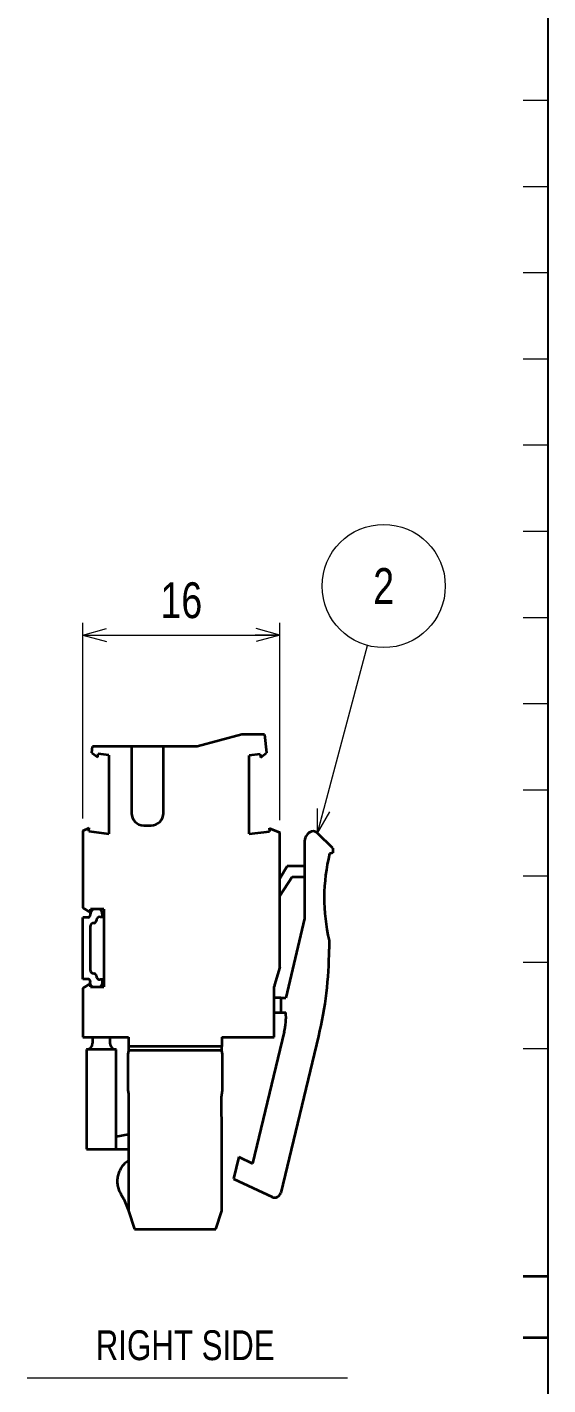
# Model space of a CAD drawing. Header units: millimetres. Extents: x 7 to 413, y 10 to 287.
# Drawn here: x 370.7 to 413, y 102.4 to 212.7 of the extents above; entities that cross this region are included whole.
import ezdxf
from ezdxf.enums import TextEntityAlignment as Align

# ---------------------------------------------------------------- set-up
doc = ezdxf.new("R2010")
doc.units = ezdxf.units.MM
for name, color, linetype in [('1', 7, 'Continuous'), ('GR01_バルーン', 7, 'Continuous'), ('図面枠D8M', 7, 'Continuous'), ('表題、部品表', 7, 'Continuous')]:
    doc.layers.add(name, color=color, linetype=linetype)
doc.styles.add('HG丸ｺﾞｼｯｸM-PRO', font='')
doc.styles.get('HG丸ｺﾞｼｯｸM-PRO').set_extended_font_data('HG丸ｺﾞｼｯｸM-PRO')

# ---------------------------------------------------------------- blocks, each defined once
blk = doc.blocks.new('BLKF023')
at = {"layer": '図面枠D8M', "color": 2, "linetype": 'Continuous', "lineweight": 25}
blk.add_line((413, 286.75), (413, 10.25), dxfattribs=at)
at = {"layer": '図面枠D8M', "color": 4, "linetype": 'Continuous', "lineweight": 13}
for p, q in [((413, 206.75), (411, 206.75)), ((413, 199.75), (411, 199.75)), ((413, 192.75), (411, 192.75)), ((413, 185.75), (411, 185.75)), ((413, 178.75), (411, 178.75)), ((413, 171.75), (411, 171.75)), ((413, 164.75), (411, 164.75)), ((413, 157.75), (411, 157.75)), ((413, 150.75), (411, 150.75)), ((413, 143.75), (411, 143.75)), ((413, 136.75), (411, 136.75)), ((411, 129.75), (413, 129.75))]:
    blk.add_line(p, q, dxfattribs=at)
at = {"layer": '図面枠D8M', "color": 3, "linetype": 'Continuous', "lineweight": 35}
for p, q in [((413, 111.25), (411, 111.25)), ((413, 106.25), (411, 106.25))]:
    blk.add_line(p, q, dxfattribs=at)
blk = doc.blocks.new('FXTIP_ARROW_S')
at = {"color": 0, "linetype": 'Continuous', "lineweight": -2}
for q in [(-1, 0), (-0.966, 0.259), (-0.966, -0.259)]:
    blk.add_line((0, 0), q, dxfattribs=at)
blk = doc.blocks.new('FXTIP_ARROW_E')
at = {"color": 0, "linetype": 'Continuous', "lineweight": -2}
for q in [(-1, 0), (-0.966, 0.259), (-0.966, -0.259)]:
    blk.add_line((0, 0), q, dxfattribs=at)

msp = doc.modelspace()

# ---------------------------------------------------------------- linework, layer by layer
at = {"layer": '1', "color": 7, "linetype": 'Continuous', "lineweight": 35}
for p, q in [((388.14, 155.26), (384.53, 154.28)), ((389.98, 155.26), (388.14, 155.26)), ((389.98, 155.26), (390.16, 153.76)), ((375.97, 153.77), (376.03, 154.28)), ((375.97, 153.77), (376.45, 153.41)), ((379.19, 154.28), (376.03, 154.28)), ((376.45, 153.41), (376.49, 153.68)), ((377.34, 153.57), (376.49, 153.68)), ((377.34, 153.57), (377.34, 147.2)), ((379.19, 154.28), (379.19, 148.88)), ((380.19, 154.28), (379.19, 154.28)), ((380.79, 154.28), (380.19, 154.28)), ((381.79, 154.28), (380.79, 154.28)), ((381.79, 148.88), (381.79, 154.28)), ((384.53, 154.28), (381.79, 154.28)), ((389.64, 153.66), (388.74, 153.55)), ((388.74, 147.18), (388.74, 153.55)), ((389.64, 153.66), (389.67, 153.39)), ((389.67, 153.39), (390.16, 153.76)), ((380.19, 147.88), (380.79, 147.88)), ((375.24, 147.45), (375.75, 147.67)), ((375.24, 147.45), (375.24, 141.17)), ((375.72, 147.4), (375.75, 147.67)), ((375.72, 147.4), (377.34, 147.2)), ((388.74, 147.18), (390.41, 147.39)), ((390.38, 147.66), (390.41, 147.39)), ((390.38, 147.66), (391.24, 147.29)), ((391.24, 136.36), (391.24, 147.29)), ((395.54, 146.02), (394.3, 147.26)), ((393.24, 146.51), (393.24, 140.31)), ((395.54, 145.65), (395.28, 145.58)), ((395.54, 146.02), (395.54, 145.65)), ((391.24, 143.56), (391.84, 144.56)), ((393.24, 144.56), (391.84, 144.56)), ((392.24, 143.71), (391.24, 142.15)), ((392.24, 143.71), (393.24, 143.71)), ((375.87, 140.81), (375.24, 141.17)), ((375.24, 135.4), (375.24, 140.4)), ((375.64, 140.4), (375.24, 140.4)), ((375.84, 140.65), (375.84, 140.6)), ((376.94, 141.08), (375.87, 141.08)), ((375.87, 140.81), (375.87, 141.08)), ((376.64, 140.45), (376.84, 140.45)), ((376.84, 140.45), (376.84, 140.65)), ((376.94, 141.08), (376.94, 134.76)), ((393.24, 140.31), (391.72, 133.88)), ((375.84, 139.65), (375.84, 136.15)), ((395.24, 138.54), (395.24, 137.82)), ((391.24, 136.36), (390.81, 134.94)), ((375.64, 135.4), (375.24, 135.4)), ((375.24, 134.67), (375.87, 135.03)), ((375.24, 134.67), (375.24, 130.68)), ((375.84, 135.2), (375.84, 135.15)), ((375.85, 135.02), (375.84, 135.15)), ((375.87, 134.76), (375.87, 135.03)), ((375.93, 134.85), (375.87, 134.98)), ((375.87, 134.76), (376.94, 134.76)), ((376.02, 134.76), (375.93, 134.85)), ((376.84, 135.35), (376.64, 135.35)), ((376.84, 135.15), (376.84, 135.35)), ((390.79, 130.68), (390.79, 134.79)), ((391.32, 133.88), (390.79, 133.88)), ((391.32, 133.88), (391.32, 132.68)), ((391.32, 133.88), (391.72, 133.88)), ((390.79, 132.68), (391.32, 132.68)), ((391.32, 132.68), (391.72, 132.68)), ((375.24, 130.68), (378.94, 130.68)), ((376.04, 130.68), (376.04, 130.18)), ((377.44, 130.68), (377.44, 130.18)), ((378.94, 130.68), (378.94, 129.92)), ((386.54, 130.68), (390.79, 130.68)), ((386.54, 130.68), (386.54, 129.92)), ((391.6, 131.1), (389.01, 120.43)), ((394.39, 130.76), (391.31, 118.03)), ((377.94, 129.68), (375.54, 129.68)), ((375.54, 129.68), (375.54, 121.58)), ((377.94, 121.58), (377.94, 129.68)), ((378.94, 129.58), (378.89, 129.3)), ((378.89, 129.3), (378.89, 126.37)), ((386.54, 129.92), (378.94, 129.92)), ((378.94, 129.92), (378.94, 129.63)), ((378.94, 129.63), (386.54, 129.63)), ((378.94, 129.63), (378.94, 129.58)), ((386.54, 129.63), (386.54, 129.92)), ((386.54, 129.58), (386.54, 129.63)), ((386.59, 129.3), (386.54, 129.58)), ((386.59, 126.37), (386.59, 129.3)), ((378.89, 126.37), (378.94, 126.08)), ((378.94, 126.08), (378.94, 116.58)), ((386.49, 125.8), (386.59, 126.37)), ((386.49, 124.37), (386.49, 125.8)), ((386.54, 124.08), (386.49, 124.37)), ((386.54, 116.58), (386.54, 124.08)), ((378.94, 122.78), (377.94, 122.58)), ((375.54, 121.58), (377.94, 121.58)), ((377.94, 121.58), (378.94, 121.58)), ((387.9, 120.95), (387.47, 119.16)), ((387.9, 120.95), (389.01, 120.43)), ((387.47, 119.16), (390.61, 117.7)), ((378.85, 116.85), (378.94, 116.58)), ((378.94, 116.58), (379.44, 115.08)), ((386.04, 115.08), (386.54, 116.58)), ((379.44, 115.08), (386.04, 115.08))]:
    msp.add_line(p, q, dxfattribs=at)
for centre, radius, start, end in [((380.19, 148.88), 1, 180, 270), ((380.79, 148.88), 1, 270, 0), ((394.24, 146.51), 1, 125.9645, 180), ((393.94, 146.91), 0.5, 45, 125.9645), ((409.84, 141.98), 15, 166.0967, 193.2615), ((375.64, 140.6), 0.2, 270, 0), ((376.34, 140.65), 0.5, 119.5672, 180), ((376.14, 140.15), 0.2, 270, 0), ((376.64, 140.15), 0.3, 90, 180), ((376.34, 140.65), 0.5, 0, 60.4328), ((376.14, 139.65), 0.3, 90, 180), ((365.24, 137.82), 30, 346.3877, 0), ((376.14, 136.15), 0.3, 180, 270), ((376.14, 135.65), 0.2, 0, 90), ((376.64, 135.65), 0.3, 180, 270), ((375.64, 135.2), 0.2, 0, 90), ((376.34, 135.15), 0.5, 308.719, 0), ((391.29, 134.79), 0.5, 163.3008, 180), ((386.74, 132.28), 5, 346.3877, 4.6258), ((375.54, 130.18), 0.5, 270, 0), ((377.94, 130.18), 0.5, 180, 270), ((390.83, 118.15), 0.5, 245, 346.3877)]:
    msp.add_arc(centre, radius, start, end, dxfattribs=at)
for points in [[(378.94, 120.65), (378.83, 120.57), (378.62, 120.42), (378.38, 120.12), (378.19, 119.78), (378.07, 119.41), (378.02, 119.02), (378.05, 118.64), (378.15, 118.26), (378.28, 118.03), (378.34, 117.92)], [(378.34, 117.92), (378.44, 117.75), (378.64, 117.4), (378.78, 117.03), (378.85, 116.85)]]:
    msp.add_open_spline(points, degree=3, dxfattribs=at)
at = {"layer": 'GR01_バルーン', "color": 7, "linetype": 'Continuous', "lineweight": 13}
for p, q in [((375.24, 148.45), (375.24, 164.34)), ((391.24, 148.29), (391.24, 164.34)), ((375.24, 163.34), (391.24, 163.34)), ((394.3, 147.26), (398.37, 162.49)), ((370.72, 103), (396.72, 103))]:
    msp.add_line(p, q, dxfattribs=at)
msp.add_circle((399.67, 167.32), 5, dxfattribs=at)

# ---------------------------------------------------------------- block references
at = {"layer": 'GR01_バルーン', "color": 7, "linetype": 'Continuous', "lineweight": 13, "xscale": 2, "yscale": 2}
for name, p, rotation in [('FXTIP_ARROW_S', (375.24, 163.34), 180), ('FXTIP_ARROW_E', (391.24, 163.34), 360), ('FXTIP_ARROW_S', (394.3, 147.26), 254.9999999999999)]:
    msp.add_blockref(name, p, dxfattribs=dict(at, rotation=rotation))
at = {"layer": '図面枠D8M', "color": 4, "linetype": 'Continuous', "lineweight": 13}
msp.add_blockref('BLKF023', (0, 0), dxfattribs=at)

# ---------------------------------------------------------------- texts
at = {"layer": 'GR01_バルーン', "color": 7, "linetype": 'Continuous', "lineweight": 13, "style": 'HG丸ｺﾞｼｯｸM-PRO', "width": 0.784542}
msp.add_text('2', height=2.91, rotation=0, dxfattribs=at).set_placement((399.67, 167.32), align=Align.MIDDLE_CENTER)
msp.add_text('16', height=2.909, rotation=0, dxfattribs=at).set_placement((383.24, 163.84), align=Align.BOTTOM_CENTER)
at = {"layer": '表題、部品表', "color": 3, "linetype": 'Continuous', "lineweight": 13, "style": 'HG丸ｺﾞｼｯｸM-PRO', "width": 0.783229}
msp.add_text('RIGHT SIDE', height=2.424, dxfattribs=at).set_placement((383.55, 105.66), align=Align.MIDDLE_CENTER)

doc.saveas('drawing.dxf')
